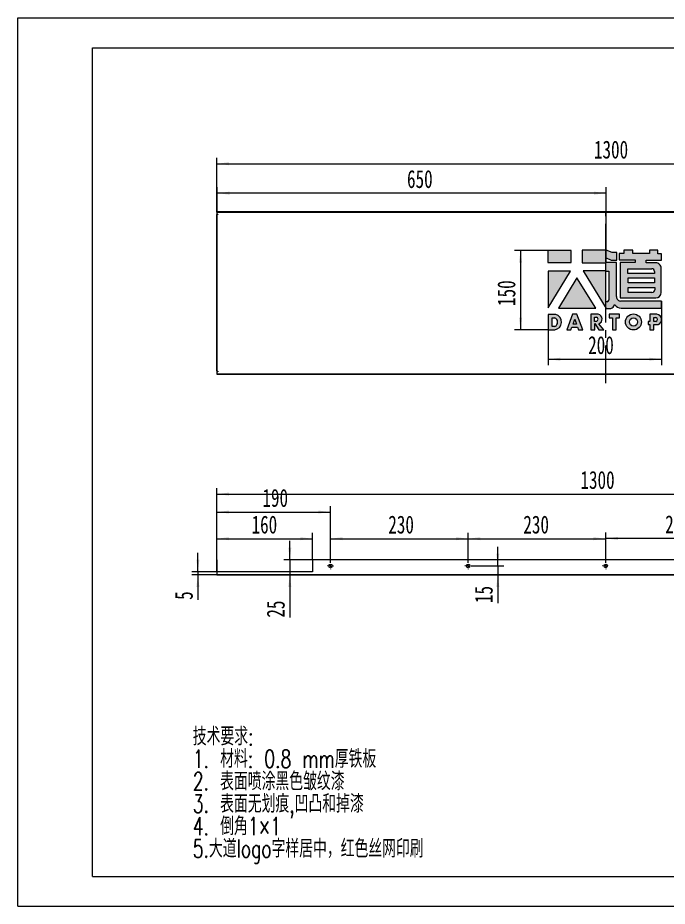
# Model space of a CAD drawing. Header units: millimetres. Extents: x 1 to 4201, y 2 to 2972.
# Drawn here: x 1 to 2172, y 2 to 2972 of the extents above; entities that cross this region are included whole.
import ezdxf

# ---------------------------------------------------------------- set-up
doc = ezdxf.new("R2010")
doc.units = ezdxf.units.MM
doc.header["$LTSCALE"] = 10
doc.linetypes.add('CENTERX2', pattern=[20.319999999999997, 12.7, -2.54, 2.54, -2.54])
doc.layers.add('A-TITLEBLOCK', color=7, linetype='Continuous', lineweight=15)
doc.styles.add('SLDTEXTSTYLE0', font='TXT', dxfattribs={"width": 0.7, "bigfont": 'bigfont'})
doc.styles.add('SLDTEXTSTYLE1', font='TXT', dxfattribs={"width": 0.7})
doc.dimstyles.new('SLDDIMSTYLE0', dxfattribs={"dimtxt": 60, "dimasz": 40.8, "dimexe": 0, "dimexo": 0.0625, "dimgap": 15, "dimtad": 2, "dimlfac": 0.5, "dimrnd": 1e-09, "dimzin": 12, "dimdsep": 46, "dimtxsty": 'SLDTEXTSTYLE1', "dimsah": 1, "dimcen": 0.09, "dimadec": 0, "dimazin": 3, "dimtfac": 1, "dimtofl": 0, "dimtmove": 0, "dimatfit": 3, "dimfxl": 0, "dimfrac": 2, "dimtolj": 1, "dimtzin": 12, "dimarcsym": 0})
doc.dimstyles.new('SLDDIMSTYLE1', dxfattribs={"dimtxt": 60, "dimasz": 40.8, "dimexe": 0, "dimexo": 0.0625, "dimgap": 15, "dimtad": 2, "dimlfac": 0.5, "dimrnd": 1e-09, "dimzin": 12, "dimdsep": 46, "dimtxsty": 'SLDTEXTSTYLE1', "dimsah": 1, "dimcen": 0.09, "dimadec": 0, "dimazin": 3, "dimtfac": 1, "dimtmove": 0, "dimatfit": 0, "dimfxl": 0, "dimfrac": 2, "dimtolj": 1, "dimtzin": 12, "dimarcsym": 0})

# ---------------------------------------------------------------- blocks, each defined once
blk = doc.blocks.new('SW_NOTE_0')
at = {"layer": 'A-TITLEBLOCK', "color": 0, "char_height": 60, "attachment_point": 1, "style": 'SLDTEXTSTYLE0'}
for s, insert in [('\\M+18B5A术\\M+19776\\M+18B81:', (0, 77.3440643863179)), ('1. \\M+18DDE\\M+197BF: 0.8 mm\\M+18CFA铁\\M+194C2', (0, 2.344066062698533)), ('2. \\M+1955C\\M+196CA喷涂\\M+1FC4B\\M+19046皱纹\\M+18EBD', (0, -72.65593226092084)), ('3. \\M+1955C\\M+196CA\\M+19DD9划\\M+18DAD,\\M+1899A\\M+193CA\\M+19861\\M+19D7B\\M+18EBD', (0, -147.6559305845402)), ('4. \\M+1937C\\M+18A701\\M+1817E1', (0, -222.6559289081596)), ('5.\\M+191E5\\M+193B9logo\\M+18E9A样\\M+18B8F\\M+19286\\M+18143红\\M+19046丝\\M+1E3A4\\M+188F3\\M+18DFC', (0, -297.6559272317789))]:
    blk.add_mtext(s, dxfattribs=dict(at, insert=insert))
blk = doc.blocks.new('块1')
at = {"linetype": 'Continuous'}
for color, points in [(12, [(77.29822768506202, 224.8677738498255), (77.29822768506202, 265.6118224098179), (-0.686108220727677, 265.6118224098179), (-0.686108220727677, 224.8677738498255)]), (12, [(-0.4771970653583146, 73.47302008803423), (74.78762869193744, 196.3603448538186), (-0.4771970653583146, 196.3603448538186)]), (12, [(159.4076426689367, 72.65444282803158), (95.65125609747484, 174.0596668841406), (34.12508775829825, 72.65444282803158)]), (8, [(238.9569797004904, 40.63712587108566), (238.9569797004904, 51.90604751141469), (203.3522878362937, 51.90604751141469), (203.3522878362937, 40.61015724040494), (214.4612302452459, 40.61015724040494), (214.4612302452459, -0.0950247634592081), (227.7619072523318, -0.0950247634592081), (227.7619072523318, 40.63712587108566)])]:
    blk.add_hatch(color=color, dxfattribs=at).paths.add_polyline_path(points, flags=0)
h = blk.add_hatch(color=12, dxfattribs=at)
edge = h.paths.add_edge_path(flags=0)
edge.add_line((193.8394999689553, 225.6062384129394), (193.8394999689553, 240.8498602951054))
edge.add_line((193.8394999689553, 240.8498602951054), (211.0508472331591, 233.4144501836078))
edge.add_line((211.0508472331591, 233.4144501836078), (229.6586006538915, 233.4144501836078))
edge.add_line((229.6586006538915, 233.4144501836078), (229.6586006538915, 258.0423623399325))
edge.add_line((229.6586006538915, 258.0423623399325), (214.307295709883, 258.0423623399325))
edge.add_line((214.307295709883, 258.0423623399325), (194.3049686857645, 265.9417915377503))
edge.add_line((194.3049686857645, 265.9417915377503), (114.1472237249602, 265.9417915377503))
edge.add_line((114.1472237249602, 265.9417915377503), (114.1472237249602, 224.2903278757316))
edge.add_line((114.1472237249602, 224.2903278757316), (192.1388898464261, 224.2903278757316))
edge.add_line((192.1388898464261, 224.2903278757316), (192.1388898464261, 223.4479547652957))
edge.add_line((192.1388898464261, 223.4479547652957), (192.1388898464261, 196.8267435251857))
edge.add_line((192.1388898464261, 196.8267435251857), (116.5093858437205, 196.8267435251857))
edge.add_line((116.5093858437205, 196.8267435251857), (194.2994710250157, 71.63677361805625))
edge.add_line((194.2994710250157, 71.63677361805625), (209.7034992517888, 71.63677361805625))
edge.add_arc((206.3045323465091, 86.38147583234318), 15.13139846184647, 282.9811251691752, 345.4172256101925)
edge.add_line((220.9484714418974, 82.57171636726848), (220.9484714418969, 83.14841293412768))
edge.add_line((220.9484714418969, 83.14841293412768), (222.3069755353374, 83.14841293412768))
edge.add_arc((251.3725331194361, 114.0306678213124), 42.40896490827905, 226.7357971412295, 259.3209385163939)
edge.add_line((243.5138333869703, 72.35620150071529), (378.6873904313498, 72.35620150071482))
edge.add_line((378.6873904313498, 72.35620150071482), (378.6873904313498, 96.09890801538295))
edge.add_line((378.6873904313498, 96.09890801538295), (242.9381412204463, 96.09890801538434))
edge.add_arc((242.9381412202575, 110.8848079781989), 14.7858999628138, 180.0000000007005, 270.0000000007314, ccw=False)
edge.add_line((228.1522412574437, 110.8848079780181), (228.1522412574444, 225.6062384129394))
edge.add_line((228.1522412574444, 225.6062384129394), (193.8394999689553, 225.6062384129394))
edge = h.paths.add_edge_path(flags=0)
edge.add_line((197.0922720214697, 93.22119648508084), (192.8902369907465, 93.22119648508084))
edge.add_line((192.8902369907465, 93.22119648508084), (192.9250555177082, 196.2945096670751))
edge.add_line((192.9250555177082, 196.2945096670751), (202.8355076055022, 196.2929232771332))
edge.add_line((202.8355076055022, 196.2929232771332), (202.8355076055022, 99.12800711723456))
edge.add_arc((183.4910674726315, 112.1912485719966), 23.34214303271304, 305.6398792732127, 325.96896311389804, ccw=False)
h = blk.add_hatch(color=12, dxfattribs=at)
edge = h.paths.add_edge_path(flags=0)
edge.add_line((378.4546560721153, 233.4271413038236), (378.4546560721153, 254.5943435906697))
edge.add_line((378.4546560721153, 254.5943435906697), (366.4276041010927, 254.5943435906697))
edge.add_line((366.4276041010927, 254.5943435906697), (366.4276041010927, 266.0353885500371))
edge.add_line((366.4276041010927, 266.0353885500371), (338.9374613929119, 266.0353885500371))
edge.add_line((338.9374613929119, 266.0353885500371), (338.9374613929119, 255.1662371996509))
edge.add_line((338.9374613929119, 255.1662371996509), (282.8136622739997, 255.1662371996509))
edge.add_line((282.8136622739997, 255.1662371996509), (282.8136622739997, 266.6072821589707))
edge.add_line((282.8136622739997, 266.6072821589707), (253.4194959501901, 266.6072821589707))
edge.add_line((253.4194959501901, 266.6072821589707), (253.4194959501901, 254.9544541295903))
edge.add_line((253.4194959501901, 254.9544541295903), (237.1775697571455, 254.9544541295903))
edge.add_line((237.1775697571455, 254.9544541295903), (237.1775697571455, 233.8626053695338))
edge.add_line((237.1775697571455, 233.8626053695338), (290.7761094507538, 233.8626053695338))
edge.add_line((290.7761094507538, 233.8626053695338), (290.7761094507538, 224.5338387466311))
edge.add_line((290.7761094507538, 224.5338387466311), (240.8316824545665, 224.5338387466311))
edge.add_line((240.8316824545665, 224.5338387466311), (240.8316824545665, 106.4255139727371))
edge.add_line((240.8316824545665, 106.4255139727371), (359.3986917121388, 106.4255139727371))
edge.add_arc((359.398691712322, 124.9078889258355), 18.48237495309883, 269.9999999994329, 359.9999999994308)
edge.add_line((377.8810666654209, 124.9078889256516), (377.8810666654214, 205.7912958272879))
edge.add_arc((359.3986917122304, 205.7912958271966), 18.48237495319111, 2.829145976812388e-10, 90.00000000028388)
edge.add_line((359.3986917121388, 224.2736707803878), (328.0557556806828, 224.2736707803879))
edge.add_line((328.0557556806828, 224.2736707803879), (328.0557556806828, 233.4271413038236))
edge.add_line((328.0557556806828, 233.4271413038236), (378.4546560721153, 233.4271413038236))
h.paths.add_polyline_path([(267.3505715369024, 156.7680154619349), (267.3505715369024, 173.9303760959296), (354.9723089837269, 173.9303760959296), (354.9723089837269, 156.7680154619349)], flags=0)
edge = h.paths.add_edge_path(flags=0)
edge.add_line((266.776982131613, 204.2510489063192), (346.3047109115646, 204.2510489063192))
edge.add_arc((346.3047109112455, 195.0098614301565), 9.24118747616328, -1.9737740331038367e-09, 89.9999999980206, ccw=False)
edge.add_line((355.5458983874093, 195.0098614298383), (355.5458983874093, 188.232475490373))
edge.add_line((355.5458983874093, 188.232475490373), (266.776982131613, 188.232475490373))
edge.add_line((266.776982131613, 188.232475490373), (266.776982131613, 204.2510489063192))
edge = h.paths.add_edge_path(flags=0)
edge.add_line((267.3505715369024, 124.7316618245331), (267.3505715369024, 141.3221288497291))
edge.add_line((267.3505715369024, 141.3221288497291), (356.1176552395117, 141.3221288497291))
edge.add_line((356.1176552395117, 141.3221288497291), (356.1176552395117, 133.9728493009843))
edge.add_arc((346.8764677632923, 133.9728493007518), 9.241187476219043, -89.99999999855481, 1.4405259207705967e-09, ccw=False)
edge.add_line((346.8764677635256, 124.7316618245328), (267.3505715369024, 124.7316618245331))
h = blk.add_hatch(color=8, dxfattribs=at)
edge = h.paths.add_edge_path(flags=0)
edge.add_arc((17.81535706601056, 26.36675427794563), 26.61051678329958, 278.6604405932824, 432.3203452583787)
edge.add_line((25.89683156164924, 51.72043987689964), (0.07623424674751789, 51.72043987689964))
edge.add_line((0.07623424674751966, 51.72043987689964), (0.07623424674751966, 0.05964826539925383))
edge.add_line((0.07623424674751966, 0.05964826539925708), (21.82232309018872, 0.05964826539925708))
edge = h.paths.add_edge_path(flags=0)
edge.add_line((13.17716286528437, 40.40709931564966), (21.20864402698097, 40.40709931564966))
edge.add_arc((15.76839423670817, 25.6861929511785), 15.6939925440307, -65.785734817285, 69.71773257233048, ccw=False)
edge.add_line((22.20528709441949, 11.37298882664941), (13.17716286528437, 11.37298882664941))
edge.add_line((13.17716286528437, 11.37298882664941), (13.17716286528437, 40.40709931564966))
h = blk.add_hatch(color=8, dxfattribs=at)
h.paths.add_polyline_path([(115.7378806062193, -0.1077158836922283), (95.84550682216366, 52.14559240722975), (81.10994002706764, 52.14559240722975), (62.15949900704898, 0.004124614018299262), (76.11806290380329, 0.004124614018299262), (79.40199968915098, 9.2448465897523), (98.3121245213925, 9.2448465897523), (101.667530913423, -0.1077158836922283)], flags=0)
h.paths.add_polyline_path([(82.9828102265634, 19.20499644777674), (88.73336470949124, 35.58923276789682), (94.69832801328627, 19.20499644777674)], flags=0)
h = blk.add_hatch(color=8, dxfattribs=at)
edge = h.paths.add_edge_path(flags=0)
edge.add_arc((163.8131025106338, 35.98662347246316), 16.53253247824955, 290.6073250211866, 437.2124199352527)
edge.add_line((167.4723654785621, 52.10910543635211), (142.0771793933923, 52.10910543635211))
edge.add_line((142.0771793933923, 52.10910543635211), (142.0771793933923, -0.02443040669477625))
edge.add_line((142.0771793933923, -0.02443040669477738), (155.4969724115219, -0.02443040669477738))
edge.add_line((155.4969724115219, -0.02443040669477738), (155.4969724115219, 20.64305901793009))
edge.add_line((155.4969724115219, 20.64305901793009), (169.2906064484401, -0.2108312363449123))
edge.add_line((169.2906064484401, -0.210831236344914), (185.5068768830365, -0.210831236344914))
edge.add_line((185.5068768830365, -0.210831236344914), (169.6319144109021, 20.51193258011665))
edge = h.paths.add_edge_path(flags=0)
edge.add_arc((159.7594930397256, 35.21484471871754), 7.022768470381889, -77.47302943994771, 76.71957553051169, ccw=False)
edge.add_line((161.282725600419, 28.35926016635198), (155.3741912940099, 28.35926016635194))
edge.add_line((155.3741912940099, 28.35926016635194), (155.3741912940099, 42.04980620062136))
edge.add_line((155.3741912940099, 42.04980620062136), (161.3727439592916, 42.04980620062136))
h = blk.add_hatch(color=8, dxfattribs=at)
edge = h.paths.add_edge_path(flags=0)
edge.add_arc((285.0786990324971, 26.22953153925889), 26.76636592785213, 0, 360)
edge = h.paths.add_edge_path(flags=0)
edge.add_arc((285.0786990324971, 26.22953153925889), 13.75082885538559, 0, 360)
h = blk.add_hatch(color=8, dxfattribs=at)
edge = h.paths.add_edge_path(flags=0)
edge.add_arc((361.734741262733, 34.47335049427707), 17.57251622275269, 288.8958684179253, 445.2442177897109)
edge.add_line((363.1916571283577, 51.98536701321058), (362.4234735892284, 51.98536701321058))
edge.add_line((362.4234735892284, 51.98536701321058), (339.7841013464647, 51.98536701321058))
edge.add_line((339.7841013464647, 51.98536701321058), (339.7841013464647, 27.65490298920264))
edge.add_line((339.7841013464647, 27.65490298920264), (333.7769893006925, 27.65490298920264))
edge.add_line((333.7769893006925, 27.65490298920264), (333.7769893006925, 17.77883180287413))
edge.add_line((333.7769893006925, 17.77883180287413), (339.686975984198, 17.77883180287413))
edge.add_line((339.686975984198, 17.77883180287413), (339.686975984198, 0.06678702039386408))
edge.add_line((339.686975984198, 0.06678702039386245), (352.9033555050536, 0.06678702039386245))
edge.add_line((352.9033555050536, 0.06678702039386245), (352.9033555050536, 17.84783976974393))
edge.add_line((352.9033555050536, 17.84783976974393), (367.425586502883, 17.84783976974393))
edge = h.paths.add_edge_path(flags=0)
edge.add_arc((358.1200594606526, 34.62404376208357), 7.03063774923274, -79.01085638112988, 72.55127628001372, ccw=False)
edge.add_line((359.4602606755442, 27.72232456578624), (352.7072722273277, 27.72232456578613))
edge.add_line((352.7072722273277, 27.72232456578613), (352.7072722273277, 41.33117151306651))
edge.add_line((352.7072722273277, 41.33117151306651), (360.228211374754, 41.33117151306651))
at = {"layer": 'A-TITLEBLOCK'}
for p, q in [((77.29822768506202, 265.6118224098179), (-0.686108220727677, 265.6118224098179)), ((-0.686108220727677, 265.6118224098179), (-0.686108220727677, 224.8677738498255)), ((77.29822768506202, 224.8677738498255), (77.29822768506202, 265.6118224098179)), ((194.3049686857645, 265.9417915377503), (114.1472237249602, 265.9417915377503)), ((114.1472237249602, 265.9417915377503), (114.1472237249602, 224.2903278757316)), ((193.8394999689553, 240.8498602951054), (211.0508472331591, 233.4144501836078)), ((193.8394999689553, 225.6062384129394), (193.8394999689553, 240.8498602951054)), ((214.307295709883, 258.0423623399325), (194.3049686857645, 265.9417915377503)), ((229.6586006538915, 258.0423623399325), (214.307295709883, 258.0423623399325)), ((229.6586006538915, 233.4144501836078), (229.6586006538915, 258.0423623399325)), ((253.4194959501901, 254.9544541295903), (237.1775697571455, 254.9544541295903)), ((237.1775697571455, 254.9544541295903), (237.1775697571455, 233.8626053695338)), ((282.8136622739997, 266.6072821589707), (253.4194959501901, 266.6072821589707)), ((253.4194959501901, 266.6072821589707), (253.4194959501901, 254.9544541295903)), ((282.8136622739997, 255.1662371996509), (282.8136622739997, 266.6072821589707)), ((338.9374613929119, 255.1662371996509), (282.8136622739997, 255.1662371996509)), ((366.4276041010927, 266.0353885500371), (338.9374613929119, 266.0353885500371)), ((338.9374613929119, 266.0353885500371), (338.9374613929119, 255.1662371996509)), ((366.4276041010927, 254.5943435906697), (366.4276041010927, 266.0353885500371)), ((378.4546560721153, 254.5943435906697), (366.4276041010927, 254.5943435906697)), ((378.4546560721153, 233.4271413038236), (378.4546560721153, 254.5943435906697)), ((-0.686108220727677, 224.8677738498255), (77.29822768506202, 224.8677738498255)), ((114.1472237249602, 224.2903278757316), (192.1388898464261, 224.2903278757316)), ((192.1388898464261, 224.2903278757316), (192.1388898464261, 223.4479547652957)), ((192.1388898464261, 223.4479547652957), (192.1388898464261, 196.8267435251857)), ((228.1522412574444, 225.6062384129394), (193.8394999689553, 225.6062384129394)), ((211.0508472331591, 233.4144501836078), (229.6586006538915, 233.4144501836078)), ((228.1522412574444, 110.8848079780181), (228.1522412574444, 225.6062384129394)), ((237.1775697571455, 233.8626053695338), (290.7761094507538, 233.8626053695338)), ((290.7761094507538, 224.5338387466311), (240.8316824545665, 224.5338387466311)), ((240.8316824545665, 224.5338387466311), (240.8316824545665, 106.4255139727371)), ((290.7761094507538, 233.8626053695338), (290.7761094507538, 224.5338387466311)), ((328.0557556806828, 224.2736707803879), (328.0557556806828, 233.4271413038236)), ((328.0557556806828, 233.4271413038236), (378.4546560721153, 233.4271413038236)), ((359.3986917121388, 224.2736707803879), (328.0557556806828, 224.2736707803879)), ((74.78762869193744, 196.3603448538186), (-0.4771970653583146, 196.3603448538186)), ((-0.4771970653583146, 196.3603448538186), (-0.4771970653583146, 73.47302008803423)), ((-0.4771970653583146, 73.47302008803423), (74.78762869193744, 196.3603448538186)), ((192.1388898464261, 196.8267435251857), (116.5093858437205, 196.8267435251857)), ((116.5093858437205, 196.8267435251857), (194.2994710250157, 71.63677361805625)), ((192.8902369907465, 93.22119648508084), (192.9250555177082, 196.2945096670751)), ((192.9250555177082, 196.2945096670751), (202.8355076055022, 196.2929232771332)), ((202.8355076055022, 196.2929232771332), (202.8355076055022, 99.12800711723456)), ((266.776982131613, 188.232475490373), (266.776982131613, 204.2510489063192)), ((266.776982131613, 204.2510489063192), (346.3047109115646, 204.2510489063192)), ((355.5458983874093, 188.232475490373), (266.776982131613, 188.232475490373)), ((355.5458983874093, 195.0098614298383), (355.5458983874093, 188.232475490373)), ((377.8810666654214, 124.9078889256516), (377.8810666654214, 205.7912958272879)), ((95.65125609747484, 174.0596668841406), (34.12508775829825, 72.65444282803158)), ((159.4076426689367, 72.65444282803158), (95.65125609747484, 174.0596668841406)), ((267.3505715369024, 156.7680154619349), (267.3505715369024, 173.9303760959296)), ((267.3505715369024, 173.9303760959296), (354.9723089837269, 173.9303760959296)), ((354.9723089837269, 156.7680154619349), (267.3505715369024, 156.7680154619349)), ((354.9723089837269, 173.9303760959296), (354.9723089837269, 156.7680154619349)), ((267.3505715369024, 124.7316618245331), (267.3505715369024, 141.3221288497291)), ((267.3505715369024, 141.3221288497291), (356.1176552395117, 141.3221288497291)), ((346.8764677635256, 124.7316618245331), (267.3505715369024, 124.7316618245331)), ((356.1176552395117, 141.3221288497291), (356.1176552395117, 133.9728493009843)), ((197.0922720214697, 93.22119648508084), (192.8902369907465, 93.22119648508084)), ((240.8316824545665, 106.4255139727371), (359.3986917121388, 106.4255139727371)), ((378.6873904313498, 96.09890801538295), (242.9381412204463, 96.09890801538434)), ((378.6873904313498, 72.35620150071482), (378.6873904313498, 96.09890801538295)), ((34.12508775829825, 72.65444282803158), (159.4076426689367, 72.65444282803158)), ((194.2994710250157, 71.63677361805625), (209.7034992517888, 71.63677361805625)), ((220.9484714418969, 82.57171636726859), (220.9484714418969, 83.14841293412768)), ((220.9484714418969, 83.14841293412768), (222.3069755353374, 83.14841293412768)), ((243.5138333869702, 72.35620150071482), (378.6873904313498, 72.35620150071482)), ((25.89683156164924, 51.72043987689964), (0.07623424674751966, 51.72043987689964)), ((0.07623424674751966, 51.72043987689964), (0.07623424674751966, 0.05964826539925708)), ((13.17716286528437, 11.37298882664941), (13.17716286528437, 40.40709931564966)), ((13.17716286528437, 40.40709931564966), (21.20864402698097, 40.40709931564966)), ((81.10994002706764, 52.14559240722975), (62.15949900704898, 0.004124614018299262)), ((95.84550682216366, 52.14559240722975), (81.10994002706764, 52.14559240722975)), ((82.9828102265634, 19.20499644777674), (88.73336470949124, 35.58923276789682)), ((88.73336470949124, 35.58923276789682), (94.69832801328627, 19.20499644777674)), ((115.7378806062193, -0.1077158836922283), (95.84550682216366, 52.14559240722975)), ((167.4723654785621, 52.10910543635211), (142.0771793933923, 52.10910543635211)), ((142.0771793933923, 52.10910543635211), (142.0771793933923, -0.02443040669477738)), ((155.3741912940099, 28.35926016635194), (155.3741912940099, 42.04980620062136)), ((155.3741912940099, 42.04980620062136), (161.3727439592916, 42.04980620062136)), ((238.9569797004904, 51.90604751141469), (203.3522878362937, 51.90604751141469)), ((203.3522878362937, 51.90604751141469), (203.3522878362937, 40.61015724040494)), ((203.3522878362937, 40.61015724040494), (214.4612302452459, 40.61015724040494)), ((214.4612302452459, 40.61015724040494), (214.4612302452459, -0.0950247634592081)), ((227.7619072523318, -0.0950247634592081), (227.7619072523318, 40.63712587108566)), ((227.7619072523318, 40.63712587108566), (238.9569797004904, 40.63712587108566)), ((238.9569797004904, 40.63712587108566), (238.9569797004904, 51.90604751141469)), ((362.4234735892284, 51.98536701321058), (339.7841013464647, 51.98536701321058)), ((339.7841013464647, 51.98536701321058), (339.7841013464647, 27.65490298920264)), ((352.7072722273277, 27.72232456578613), (352.7072722273277, 41.33117151306651)), ((352.7072722273277, 41.33117151306651), (360.228211374754, 41.33117151306651)), ((363.1916571283577, 51.98536701321058), (362.4234735892284, 51.98536701321058)), ((0.07623424674751966, 0.05964826539925708), (21.82232309018872, 0.05964826539925708)), ((22.20528709441949, 11.37298882664941), (13.17716286528437, 11.37298882664941)), ((62.15949900704898, 0.004124614018299262), (76.11806290380329, 0.004124614018299262)), ((76.11806290380329, 0.004124614018299262), (79.40199968915098, 9.2448465897523)), ((79.40199968915098, 9.2448465897523), (98.3121245213925, 9.2448465897523)), ((94.69832801328627, 19.20499644777674), (82.9828102265634, 19.20499644777674)), ((98.3121245213925, 9.2448465897523), (101.667530913423, -0.1077158836922283)), ((161.282725600419, 28.35926016635194), (155.3741912940099, 28.35926016635194)), ((155.4969724115219, -0.02443040669477738), (155.4969724115219, 20.64305901793009)), ((155.4969724115219, 20.64305901793009), (169.2906064484401, -0.210831236344914)), ((185.5068768830365, -0.210831236344914), (169.6319144109021, 20.51193258011665)), ((339.7841013464647, 27.65490298920264), (333.7769893006925, 27.65490298920264)), ((333.7769893006925, 27.65490298920264), (333.7769893006925, 17.77883180287413)), ((333.7769893006925, 17.77883180287413), (339.686975984198, 17.77883180287413)), ((339.686975984198, 17.77883180287413), (339.686975984198, 0.06678702039386245)), ((339.686975984198, 0.06678702039386245), (352.9033555050536, 0.06678702039386245)), ((359.4602606755442, 27.72232456578613), (352.7072722273277, 27.72232456578613)), ((352.9033555050536, 0.06678702039386245), (352.9033555050536, 17.84783976974393)), ((352.9033555050536, 17.84783976974393), (367.425586502883, 17.84783976974393)), ((101.667530913423, -0.1077158836922283), (115.7378806062193, -0.1077158836922283)), ((142.0771793933923, -0.02443040669477738), (155.4969724115219, -0.02443040669477738)), ((169.2906064484401, -0.210831236344914), (185.5068768830365, -0.210831236344914)), ((214.4612302452459, -0.0950247634592081), (227.7619072523318, -0.0950247634592081))]:
    blk.add_line(p, q, dxfattribs=at)
for radius in [26.76636592785212, 13.75082885538558]:
    blk.add_circle((285.0786990324971, 26.22953153925889), radius, dxfattribs=at)
for centre, radius, start, end in [((359.3986917122304, 205.7912958271966), 18.48237495319128, 2.829145976812388e-10, 90.00000000028388), ((346.3047109112455, 195.0098614301565), 9.241187476163816, 359.9999999980279, 89.99999999802147), ((346.8764677632923, 133.9728493007518), 9.241187476219352, 270.0000000014468, 1.441269694505783e-09), ((359.398691712322, 124.9078889258355), 18.48237495309934, 269.9999999994329, 359.9999999994308), ((183.4910674726315, 112.1912485719966), 23.34214303271305, 305.6398792732136, 325.9689631138988), ((242.9381412202575, 110.8848079781989), 14.78589996281451, 180.0000000007013, 270.0000000007322), ((206.3045323465091, 86.38147583234318), 15.13139846184697, 282.9811251691752, 345.4172256101925), ((251.3725331194361, 114.0306678213124), 42.40896490827953, 226.7357971412295, 259.3209385163938), ((15.76839423670817, 25.6861929511785), 15.69399254403071, 294.2142651827166, 69.71773257233134), ((17.81535706601056, 26.36675427794563), 26.61051678329964, 278.6604405932824, 72.32034525837781), ((159.7594930397256, 35.21484471871754), 7.022768470381928, 282.5269705600539, 76.71957553051254), ((163.8131025106338, 35.98662347246316), 16.53253247824955, 290.6073250211866, 77.21241993525196), ((358.1200594606526, 34.62404376208357), 7.030637749232842, 280.9891436188715, 72.55127628001448), ((361.734741262733, 34.47335049427707), 17.57251622275277, 288.8958684179253, 85.24421778971013)]:
    blk.add_arc(centre, radius, start, end, dxfattribs=at)
blk = doc.blocks.new('_D')
at = {"layer": 'A-TITLEBLOCK'}
for p, q in [((667.9688865824934, 2314.267492468973), (667.9688865824934, 2405.835745226755)), ((1967.968886582494, 2169.820826239486), (1967.968886582494, 2405.835745226755)), ((1967.968886582494, 2385.835745226755), (667.9688865824934, 2385.835745226755))]:
    blk.add_line(p, q, dxfattribs=at)
for points in [[(667.9688865824934, 2385.835745226755), (708.7688865824933, 2380.755745226755), (708.7688865824933, 2390.915745226755)], [(1967.968886582494, 2385.835745226755), (1927.168886582494, 2390.915745226755), (1927.168886582494, 2380.755745226755)]]:
    blk.add_solid(points, dxfattribs=at)
at = {"layer": 'A-TITLEBLOCK', "insert": (1302.164107410446, 2463.179810777226), "char_height": 60, "attachment_point": 1, "style": 'SLDTEXTSTYLE1'}
blk.add_mtext('650', dxfattribs=at)
blk = doc.blocks.new('_D_1')
at = {"layer": 'A-TITLEBLOCK'}
for p, q in [((1773.44327839281, 2194.582788354199), (1661.627902620725, 2194.582788354199)), ((1681.627902620725, 2194.582788354199), (1681.627902620725, 1928.970965944381)), ((1774.129386613539, 1928.970965944381), (1661.627902620725, 1928.970965944381))]:
    blk.add_line(p, q, dxfattribs=at)
for points in [[(1681.627902620725, 2194.582788354199), (1676.547902620725, 2153.782788354199), (1686.707902620725, 2153.782788354199)], [(1681.627902620725, 1928.970965944381), (1686.707902620725, 1969.770965944381), (1676.547902620725, 1969.770965944381)]]:
    blk.add_solid(points, dxfattribs=at)
at = {"layer": 'A-TITLEBLOCK', "insert": (1604.283837070254, 2008.713344688124), "char_height": 60, "attachment_point": 1, "rotation": 90.00000000000041, "style": 'SLDTEXTSTYLE1'}
blk.add_mtext('150', dxfattribs=at)
blk = doc.blocks.new('_D_2')
at = {"layer": 'A-TITLEBLOCK'}
for p, q in [((2152.816777044888, 2025.069873959764), (2152.816777044888, 1810.684924167553)), ((1774.205620860286, 1980.69140582128), (1774.205620860286, 1810.684924167553)), ((1774.205620860286, 1830.684924167554), (2152.816777044888, 1830.684924167554))]:
    blk.add_line(p, q, dxfattribs=at)
for points in [[(1774.205620860286, 1830.684924167554), (1815.005620860286, 1825.604924167554), (1815.005620860286, 1835.764924167554)], [(2152.816777044888, 1830.684924167554), (2112.016777044888, 1835.764924167554), (2112.016777044888, 1825.604924167554)]]:
    blk.add_solid(points, dxfattribs=at)
at = {"layer": 'A-TITLEBLOCK', "insert": (1907.733992709248, 1908.028989718024), "char_height": 60, "attachment_point": 1, "style": 'SLDTEXTSTYLE1'}
blk.add_mtext('200', dxfattribs=at)
blk = doc.blocks.new('_D_4')
at = {"layer": 'A-TITLEBLOCK'}
for p, q in [((666.368886582489, 2324.267492468967), (666.368886582489, 2504.267492468968)), ((3266.368886582489, 2324.267492468967), (3266.368886582489, 2504.267492468968)), ((666.368886582489, 2484.267492468968), (3266.368886582489, 2484.267492468968))]:
    blk.add_line(p, q, dxfattribs=at)
for points in [[(666.368886582489, 2484.267492468968), (707.168886582489, 2479.187492468968), (707.168886582489, 2489.347492468968)], [(3266.368886582489, 2484.267492468968), (3225.568886582489, 2489.347492468968), (3225.568886582489, 2479.187492468968)]]:
    blk.add_solid(points, dxfattribs=at)
at = {"layer": 'A-TITLEBLOCK', "insert": (1927.115483682239, 2561.611558019439), "char_height": 60, "attachment_point": 1, "style": 'SLDTEXTSTYLE1'}
blk.add_mtext('1300', dxfattribs=at)
blk = doc.blocks.new('_D_13')
at = {"layer": 'A-TITLEBLOCK'}
for p, q in [((666.3688865824888, 1159.865957257823), (666.3688865824888, 1250.770225778982)), ((986.3688865824888, 1159.865957257823), (986.3688865824888, 1250.770225778982)), ((666.3688865824888, 1230.770225778982), (986.3688865824888, 1230.770225778982))]:
    blk.add_line(p, q, dxfattribs=at)
for points in [[(666.3688865824888, 1230.770225778982), (707.1688865824888, 1225.690225778982), (707.1688865824888, 1235.850225778982)], [(986.3688865824888, 1230.770225778982), (945.5688865824889, 1235.850225778982), (945.5688865824889, 1225.690225778982)]]:
    blk.add_solid(points, dxfattribs=at)
at = {"layer": 'A-TITLEBLOCK', "insert": (782.4243767641747, 1308.114291329453), "char_height": 60, "attachment_point": 1, "style": 'SLDTEXTSTYLE1'}
blk.add_mtext('160', dxfattribs=at)
blk = doc.blocks.new('_D_14')
at = {"layer": 'A-TITLEBLOCK'}
for p, q in [((603.0253155796536, 1119.865957257823), (603.0253155796536, 1183.365957257823)), ((666.3688865824888, 1119.865957257823), (583.0253155796536, 1119.865957257823)), ((666.3688865824888, 1109.865957257823), (583.0253155796536, 1109.865957257823)), ((603.0253155796536, 1119.865957257823), (603.0253155796536, 1109.865957257823)), ((603.0253155796536, 1109.865957257823), (603.0253155796536, 1026.275498707511))]:
    blk.add_line(p, q, dxfattribs=at)
for points in [[(603.0253155796536, 1119.865957257823), (608.1053155796536, 1160.665957257823), (597.9453155796535, 1160.665957257823)], [(603.0253155796536, 1109.865957257823), (597.9453155796535, 1069.065957257823), (608.1053155796536, 1069.065957257823)]]:
    blk.add_solid(points, dxfattribs=at)
at = {"layer": 'A-TITLEBLOCK', "insert": (525.6812500291826, 1026.275498707511), "char_height": 60, "attachment_point": 1, "rotation": 90.00000000000041, "style": 'SLDTEXTSTYLE1'}
blk.add_mtext('5', dxfattribs=at)
blk = doc.blocks.new('_D_15')
at = {"layer": 'A-TITLEBLOCK'}
for p, q in [((1046.368886582488, 1150.865957257823), (1046.368886582488, 1250.770225778982)), ((1506.368886582488, 1150.865957257823), (1506.368886582488, 1250.770225778982)), ((1046.368886582488, 1230.770225778982), (1506.368886582488, 1230.770225778982))]:
    blk.add_line(p, q, dxfattribs=at)
for points in [[(1046.368886582488, 1230.770225778982), (1087.168886582488, 1225.690225778982), (1087.168886582488, 1235.850225778982)], [(1506.368886582488, 1230.770225778982), (1465.568886582488, 1235.850225778982), (1465.568886582488, 1225.690225778982)]]:
    blk.add_solid(points, dxfattribs=at)
at = {"layer": 'A-TITLEBLOCK', "insert": (1239.56926248195, 1308.114291329453), "char_height": 60, "attachment_point": 1, "style": 'SLDTEXTSTYLE1'}
blk.add_mtext('230', dxfattribs=at)
blk = doc.blocks.new('_D_16')
at = {"layer": 'A-TITLEBLOCK'}
for p, q in [((1506.368886582488, 1150.865957257823), (1506.368886582488, 1250.770225778982)), ((1966.368886582489, 1150.865957257823), (1966.368886582489, 1250.770225778982)), ((1506.368886582488, 1230.770225778982), (1966.368886582489, 1230.770225778982))]:
    blk.add_line(p, q, dxfattribs=at)
for points in [[(1506.368886582488, 1230.770225778982), (1547.168886582488, 1225.690225778982), (1547.168886582488, 1235.850225778982)], [(1966.368886582489, 1230.770225778982), (1925.568886582489, 1235.850225778982), (1925.568886582489, 1225.690225778982)]]:
    blk.add_solid(points, dxfattribs=at)
at = {"layer": 'A-TITLEBLOCK', "insert": (1691.029658682213, 1308.114291329453), "char_height": 60, "attachment_point": 1, "style": 'SLDTEXTSTYLE1'}
blk.add_mtext('230', dxfattribs=at)
blk = doc.blocks.new('_D_17')
at = {"layer": 'A-TITLEBLOCK'}
for p, q in [((1966.368886582489, 1150.865957257823), (1966.368886582489, 1251.593427261931)), ((2426.368886582489, 1150.865957257823), (2426.368886582489, 1251.593427261931)), ((2426.368886582489, 1231.593427261931), (1966.368886582489, 1231.593427261931))]:
    blk.add_line(p, q, dxfattribs=at)
for points in [[(1966.368886582489, 1231.593427261931), (2007.168886582489, 1226.513427261931), (2007.168886582489, 1236.673427261931)], [(2426.368886582489, 1231.593427261931), (2385.568886582489, 1236.673427261931), (2385.568886582489, 1226.513427261931)]]:
    blk.add_solid(points, dxfattribs=at)
at = {"layer": 'A-TITLEBLOCK', "insert": (2165.344701343698, 1308.937492812402), "char_height": 60, "attachment_point": 1, "style": 'SLDTEXTSTYLE1'}
blk.add_mtext('230', dxfattribs=at)
blk = doc.blocks.new('_D_19')
at = {"layer": 'A-TITLEBLOCK'}
for p, q in [((1605.742057056301, 1139.865957257823), (1605.742057056301, 1203.365957257823)), ((1517.368886582489, 1139.865957257823), (1625.742057056301, 1139.865957257823)), ((1605.742057056301, 1139.865957257823), (1605.742057056301, 1109.865957257823)), ((1605.742057056301, 1109.865957257823), (1605.742057056301, 1015.731071109376))]:
    blk.add_line(p, q, dxfattribs=at)
for points in [[(1605.742057056301, 1139.865957257823), (1610.822057056301, 1180.665957257823), (1600.662057056301, 1180.665957257823)], [(1605.742057056301, 1109.865957257823), (1600.662057056301, 1069.065957257823), (1610.822057056301, 1069.065957257823)]]:
    blk.add_solid(points, dxfattribs=at)
at = {"layer": 'A-TITLEBLOCK', "insert": (1528.397991505831, 1015.731071109376), "char_height": 60, "attachment_point": 1, "rotation": 90.00000000000041, "style": 'SLDTEXTSTYLE1'}
blk.add_mtext('15', dxfattribs=at)
blk = doc.blocks.new('_D_23')
at = {"layer": 'A-TITLEBLOCK'}
for p, q in [((910.332512835407, 1159.865957257823), (910.332512835407, 1223.365957257823)), ((986.3688865824888, 1159.865957257823), (890.332512835407, 1159.865957257823)), ((910.332512835407, 1159.865957257823), (910.332512835407, 1109.865957257823)), ((910.332512835407, 1109.865957257823), (910.332512835407, 966.8902900720818))]:
    blk.add_line(p, q, dxfattribs=at)
for points in [[(910.332512835407, 1159.865957257823), (915.412512835407, 1200.665957257823), (905.252512835407, 1200.665957257823)], [(910.332512835407, 1109.865957257823), (905.252512835407, 1069.065957257823), (915.412512835407, 1069.065957257823)]]:
    blk.add_solid(points, dxfattribs=at)
at = {"layer": 'A-TITLEBLOCK', "insert": (832.9884472849361, 966.8902900720818), "char_height": 60, "attachment_point": 1, "rotation": 90.00000000000041, "style": 'SLDTEXTSTYLE1'}
blk.add_mtext('25', dxfattribs=at)
blk = doc.blocks.new('_D_24')
at = {"layer": 'A-TITLEBLOCK'}
for p, q in [((666.3688865824888, 1159.865957257823), (666.3688865824888, 1339.865957257825)), ((1046.368886582488, 1150.865957257823), (1046.368886582488, 1339.865957257825)), ((666.3688865824888, 1319.865957257825), (1046.368886582488, 1319.865957257825))]:
    blk.add_line(p, q, dxfattribs=at)
for points in [[(666.3688865824888, 1319.865957257825), (707.1688865824888, 1314.785957257825), (707.1688865824888, 1324.945957257825)], [(1046.368886582488, 1319.865957257825), (1005.568886582488, 1324.945957257825), (1005.568886582488, 1314.785957257825)]]:
    blk.add_solid(points, dxfattribs=at)
at = {"layer": 'A-TITLEBLOCK', "insert": (818.7508292215214, 1397.210022808296), "char_height": 60, "attachment_point": 1, "style": 'SLDTEXTSTYLE1'}
blk.add_mtext('190', dxfattribs=at)
blk = doc.blocks.new('_D_25')
at = {"layer": 'A-TITLEBLOCK'}
for p, q in [((666.3688865824888, 1159.865957257823), (666.3688865824867, 1399.865957257814)), ((3266.368886582488, 1159.865957257823), (3266.368886582486, 1399.865957257837)), ((666.3688865824869, 1379.865957257813), (3266.368886582486, 1379.865957257837))]:
    blk.add_line(p, q, dxfattribs=at)
for points in [[(666.3688865824869, 1379.865957257813), (707.1688865824868, 1374.785957257814), (707.1688865824868, 1384.945957257814)], [(3266.368886582486, 1379.865957257837), (3225.568886582485, 1384.945957257836), (3225.568886582485, 1374.785957257836)]]:
    blk.add_solid(points, dxfattribs=at)
at = {"layer": 'A-TITLEBLOCK', "insert": (1881.92828326069, 1457.210022808296), "char_height": 60, "attachment_point": 1, "style": 'SLDTEXTSTYLE1'}
blk.add_mtext('1300', dxfattribs=at)
blk = doc.blocks.new('SW_CENTERMARKSYMBOL_1')
at = {"layer": 'A-TITLEBLOCK', "color": 0}
for p, q in [((-10.00000000000001, 0), (-10.9999999999999, 0)), ((0, 0), (-5.000000000000004, 0)), ((0, 10.00000000000001), (0, 11.00000000000004)), ((0, 0), (0, 5.000000000000004)), ((0, 0), (0, -5.000000000000004)), ((0, 0), (5.000000000000004, 0)), ((10.00000000000001, 0), (11.00000000000018, 0)), ((0, -10.00000000000001), (0, -11.00000000000004))]:
    blk.add_line(p, q, dxfattribs=at)
blk = doc.blocks.new('SW_CENTERMARKSYMBOL_4')
at = {"layer": 'A-TITLEBLOCK', "color": 0}
for p, q in [((-10.00000000000001, 0), (-11.00000000000018, 0)), ((0, 0), (-5.000000000000004, 0)), ((0, 10.00000000000001), (0, 11.00000000000004)), ((0, 0), (0, 5.000000000000004)), ((0, 0), (0, -5.000000000000004)), ((0, 0), (5.000000000000004, 0)), ((10.00000000000001, 0), (10.9999999999999, 0)), ((0, -10.00000000000001), (0, -11.00000000000004))]:
    blk.add_line(p, q, dxfattribs=at)
blk = doc.blocks.new('SW_CENTERMARKSYMBOL_5')
at = {"layer": 'A-TITLEBLOCK', "color": 0}
for p, q in [((-10.00000000000001, 0), (-11.00000000000004, 0)), ((0, 0), (-5.000000000000004, 0)), ((0, 10.00000000000001), (0, 11.00000000000004)), ((0, 0), (0, 5.000000000000004)), ((0, 0), (0, -5.000000000000004)), ((0, 0), (5.000000000000004, 0)), ((10.00000000000001, 0), (10.9999999999999, 0)), ((0, -10.00000000000001), (0, -11.00000000000004))]:
    blk.add_line(p, q, dxfattribs=at)

msp = doc.modelspace()

# ---------------------------------------------------------------- linework, layer by layer
at = {"color": 7, "linetype": 'Continuous', "lineweight": 15}
for p, q in [((666.3689342662046, 2324.267507250918), (3266.368838898773, 2324.267507250918)), ((666.3689342662046, 2322.667480166568), (666.3689342662046, 2324.267507250918)), ((666.3689342662046, 2322.667480166568), (666.3689342662046, 2315.867484267367)), ((666.3689342662046, 2322.667480166568), (3266.368838898773, 2322.667480166568)), ((666.3689342662046, 2315.867484267367), (669.5688692256164, 2315.867484267367)), ((666.3689342662046, 1790.267497952594), (666.3689342662046, 2314.267486985339)), ((667.9688421412658, 2314.267486985339), (666.3689342662046, 2314.267486985339)), ((667.9688421412658, 1790.267497952594), (667.9688421412658, 2314.267486985339)), ((669.5688692256164, 2314.267486985339), (667.9688421412658, 2314.267486985339)), ((669.5688692256164, 2315.867484267367), (669.5688692256164, 2314.267486985339)), ((667.9688421412658, 1790.267497952594), (666.3689342662046, 1790.267497952594)), ((666.3689342662046, 1788.667500670565), (666.3689342662046, 1781.867504771365)), ((669.5688692256164, 1788.667500670565), (666.3689342662046, 1788.667500670565)), ((667.9688421412658, 1790.267497952594), (669.5688692256164, 1790.267497952594)), ((669.5688692256164, 1790.267497952594), (669.5688692256164, 1788.667500670565)), ((666.3689342662046, 1781.867504771365), (666.3689342662046, 1780.267477687014)), ((666.3689342662046, 1781.867504771365), (3266.368838898773, 1781.867504771365)), ((666.3689342662046, 1780.267477687014), (3266.368838898773, 1780.267477687014)), ((666.3689342662044, 1159.865958002882), (667.9688421412656, 1159.865958002882)), ((666.3689342662044, 1119.865957034307), (666.3689342662044, 1159.865958002882)), ((667.9688421412656, 1119.865957034307), (667.9688421412656, 1159.865958002882)), ((2946.368905655975, 1159.865958002882), (986.3688675090023, 1159.865958002882)), ((986.3688675090023, 1159.865958002882), (986.3688675090023, 1119.865957034307)), ((666.3689342662044, 1119.865957034307), (666.3689342662044, 1111.465957217405)), ((986.3688675090023, 1119.865957034307), (666.3689342662044, 1119.865957034307)), ((666.3689342662044, 1111.465957217405), (3266.368838898773, 1111.465957217405)), ((666.3689342662044, 1109.865957257824), (666.3689342662044, 1111.465957217405)), ((666.3689342662044, 1109.865957257824), (3266.368838898773, 1109.865957257824))]:
    msp.add_line(p, q, dxfattribs=at)
for centre in [(1046.368886582489, 1139.865957257824), (1506.368886582489, 1139.865957257824), (1966.368886582489, 1139.865957257824)]:
    msp.add_circle(centre, 6, dxfattribs=at)
at = {"layer": 'A-TITLEBLOCK', "linetype": 'Continuous'}
for p, q in [((0.7884356535330095, 2.14780156639463), (0.7884356535324544, 2972.147801566396)), ((0.7884356535324544, 2972.147801566396), (4200.788435653533, 2972.147801566396)), ((250.6340977196132, 101.7527037605631), (250.6340977196132, 2871.752703760564)), ((250.6340977196132, 2871.752703760564), (4100.634097719614, 2871.752703760564)), ((250.6340977196132, 101.7527037605631), (4100.634097719615, 101.7527037605631)), ((0.7884356535330095, 2.14780156639463), (4200.788435653534, 2.147801566394373))]:
    msp.add_line(p, q, dxfattribs=at)
at = {"layer": 'A-TITLEBLOCK', "linetype": 'CENTERX2'}
msp.add_line((1966.368886582489, 1750.126316503809), (1966.368886582489, 2322.667492468966), dxfattribs=at)

# ---------------------------------------------------------------- block references
at = {"layer": 'A-TITLEBLOCK'}
for name, p in [('块1', (1774.129386613538, 1928.970965944381)), ('SW_CENTERMARKSYMBOL_5', (1046.368886582489, 1139.865957257823)), ('SW_CENTERMARKSYMBOL_4', (1506.368886582489, 1139.865957257823)), ('SW_CENTERMARKSYMBOL_1', (1966.368886582489, 1139.865957257823)), ('SW_NOTE_0', (585.9558879816439, 522.4953865310774))]:
    msp.add_blockref(name, p, dxfattribs=at)

# ---------------------------------------------------------------- dimensions: what is measured, and where the dimension line sits
for base, p1, p2, picture, middle in [((3266.368886582489, 2484.267492468968), (666.368886582489, 2324.267492468967), (3266.368886582489, 2324.267492468967), '_D_4', (1979.782152462387, 2484.267492468968)), ((667.9688865824934, 2385.835745226756), (1967.968886582494, 2169.820826239486), (667.9688865824934, 2314.267492468973), '_D', (1341.622442787722, 2385.835745226756)), ((1046.368886582488, 1319.865957257825), (666.3688865824888, 1159.865957257823), (1046.368886582488, 1150.865957257823), '_D_24', (858.2091645987973, 1319.865957257825)), ((986.3688865824888, 1230.770225778982), (666.3688865824888, 1159.865957257823), (986.3688865824888, 1159.865957257823), '_D_13', (821.8827121414507, 1230.770225778982)), ((1506.368886582488, 1230.770225778982), (1046.368886582488, 1150.865957257823), (1506.368886582488, 1150.865957257823), '_D_15', (1279.069265231214, 1230.770225778982)), ((1966.368886582489, 1230.770225778982), (1506.368886582488, 1150.865957257823), (1966.368886582489, 1150.865957257823), '_D_16', (1730.529661431477, 1230.770225778982)), ((1966.368886582489, 1231.593427261931), (2426.368886582489, 1150.865957257823), (1966.368886582489, 1150.865957257823), '_D_17', (2204.844704092963, 1231.593427261931))]:
    dim = msp.add_linear_dim(base=base, p1=p1, p2=p2, dimstyle='SLDDIMSTYLE0', dxfattribs=at)
    dim.commit()
    dim.dimension.update_dxf_attribs({"geometry": picture, "text_midpoint": middle, "dimtype": 160})
dim = msp.add_linear_dim(base=(1681.627902620725, 1928.970965944381), p1=(1773.44327839281, 2194.582788354199), p2=(1774.129386613539, 1928.970965944381), angle=90.0000000000002, text='150', dimstyle='SLDDIMSTYLE0', dxfattribs=at)
dim.commit()
dim.dimension.update_dxf_attribs({"geometry": '_D_1', "text_midpoint": (1681.627902620725, 2048.213347437389), "dimtype": 160})
dim = msp.add_linear_dim(base=(2152.816777044888, 1830.684924167554), p1=(1774.205620860286, 1980.69140582128), p2=(2152.816777044888, 2025.069873959764), text='200', dimstyle='SLDDIMSTYLE0', dxfattribs=at)
dim.commit()
dim.dimension.update_dxf_attribs({"geometry": '_D_2', "text_midpoint": (1947.233995458512, 1830.684924167554), "dimtype": 160})
for base, p1, p2, angle, dimstyle, picture, middle in [((3266.368886582486, 1379.865957257837), (666.3688865824888, 1159.865957257823), (3266.368886582488, 1159.865957257823), 5.160914820974156e-13, 'SLDDIMSTYLE0', '_D_25', (1934.594952040838, 1379.865957257825)), ((910.332512835407, 1109.865957257823), (986.3688865824888, 1159.865957257823), (666.3688865824888, 1109.865957257823), 90.0000000000002, 'SLDDIMSTYLE1', '_D_23', (910.332512835407, 993.2236244621564)), ((1605.742057056302, 1109.865957257823), (1517.368886582489, 1139.865957257823), (666.3688865824888, 1109.865957257823), 90.0000000000002, 'SLDDIMSTYLE1', '_D_19', (1605.742057056302, 1042.06440549945)), ((603.0253155796536, 1109.865957257823), (666.3688865824888, 1119.865957257823), (666.3688865824888, 1109.865957257823), 90.0000000000002, 'SLDDIMSTYLE1', '_D_14', (603.0253155796536, 1039.442165902549))]:
    dim = msp.add_linear_dim(base=base, p1=p1, p2=p2, angle=angle, dimstyle=dimstyle, dxfattribs=at)
    dim.commit()
    dim.dimension.update_dxf_attribs({"geometry": picture, "text_midpoint": middle, "dimtype": 160})

doc.saveas('drawing.dxf')
